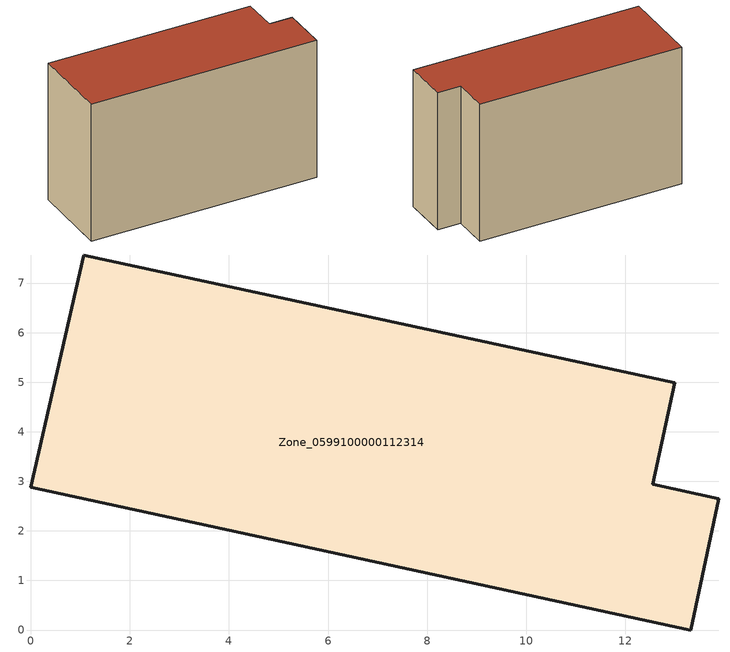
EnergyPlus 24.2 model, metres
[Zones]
Zone_0599100000112314
 floor ground (C_G): 1.07,7.57 12.99,4.99 12.55,2.94 13.88,2.65 13.31,0 0,2.88 z0
 wall outside (C_F): 12.99,4.99 1.07,7.57 0,2.88 13.31,0 13.88,2.65 12.55,2.94 12.99,4.99 z0:8.43
 roof outside (C_R): 13.31,0 13.88,2.65 12.55,2.94 12.99,4.99 1.07,7.57 0,2.88 z8.43
[BUILDING]
Pand.0599100000112314: North Axis=0; Terrain=City; Loads Convergence Tolerance Value=0.04; Temperature Convergence Tolerance Value=0.4; Solar Distribution=FullExterior; Maximum Number of Warmup Days=25; Minimum Number of Warmup Days=1
[Site:Location]
Rotterdam.The.Hague.AP_ZH_NLD Design_Conditions: Latitude=51.96; Longitude=4.45; Time Zone=1; Elevation=-4.5
[SITE:GROUNDTEMPERATURE:BUILDINGSURFACE]
18, 18, 18, 18, 18, 18, 18, 18, 18, 18, 18, 18
[MATERIAL] Thermal Absorptance=0.9; Solar Absorptance=0.7; Visible Absorptance=0.7
Name | Roughness | Thickness | Conductivity | Density | Specific Heat
G.TI.1975-1991 | MediumSmooth | 0.15 | 0.288461 | 540 | 1210
F.TI.1975-1991 | Rough | 0.3 | 0.230769 | 1920 | 840
R.TI.1975-1991 | MediumRough | 0.2 | 0.153846 | 1500 | 1000
[CONSTRUCTION]
C_G: G.TI.1975-1991
C_F: F.TI.1975-1991
C_R: R.TI.1975-1991
[ZONE]
Zone_0599100000112314: Type=1; Multiplier=1; Ceiling Height=Autocalculate; Volume=Autocalculate; Floor Area=autocalculate; Part of Total Floor Area=Yes
[ZONEINFILTRATION:DESIGNFLOWRATE]
Infil_Zone_0599100000112314: Zone or ZoneList or Space or SpaceList=Zone_0599100000112314; Schedule=AlwaysOn; Design Flow Rate Calculation Method=Flow/Area; Flow Rate per Floor Area=0.003; Constant Term Coefficient=1; Temperature Term Coefficient=0; Velocity Term Coefficient=0; Velocity Squared Term Coefficient=0
[HVACTEMPLATE:ZONE:IDEALLOADSAIRSYSTEM]
Zone_0599100000112314: Maximum Heating Supply Air Temperature=50; Minimum Cooling Supply Air Temperature=13; Maximum Heating Supply Air Humidity Ratio=0.0156; Minimum Cooling Supply Air Humidity Ratio=0.0077; Heating Limit=NoLimit; Cooling Limit=NoLimit; Dehumidification Control Type=ConstantSensibleHeatRatio; Cooling Sensible Heat Ratio=0.7; Dehumidification Setpoint=60; Humidification Control Type=None; Humidification Setpoint=30; Outdoor Air Method=None; Outdoor Air Flow Rate per Person=0.00944; Outdoor Air Flow Rate per Zone Floor Area=0; Outdoor Air Flow Rate per Zone=0; Demand Controlled Ventilation Type=None; Outdoor Air Economizer Type=NoEconomizer; Heat Recovery Type=None; Sensible Heat Recovery Effectiveness=0.7; Latent Heat Recovery Effectiveness=0.65
[ZONECONTROL:THERMOSTAT]
ThermostatControl_Zone_0599100000112314: Zone or ZoneList=Zone_0599100000112314; Control Type Schedule=DualSetpointControlType; Control 1=Thermostat_Zone_0599100000112314; Temperature Difference Between Cutout And Setpoint=0
[THERMOSTATSETPOINT:DUALSETPOINT]
Thermostat_Zone_0599100000112314: Heating Setpoint Temperature Schedule=HeatingSetpoint_Zone_0599100000112314; Cooling Setpoint Temperature Schedule=CoolingSetpoint_Zone_0599100000112314
[SCHEDULE:COMPACT]
HeatingSetpoint_Zone_0599100000112314: Through: 12/31, For: AllDays, Until: 24:00, 21
CoolingSetpoint_Zone_0599100000112314: Through: 12/31, For: AllDays, Until: 24:00, 24
DualSetpointControlType: Through: 12/31, For: AllDays, Until: 24:00, 4
AlwaysOn: Through: 12/31, For: AllDays, Until: 24:00, 1
